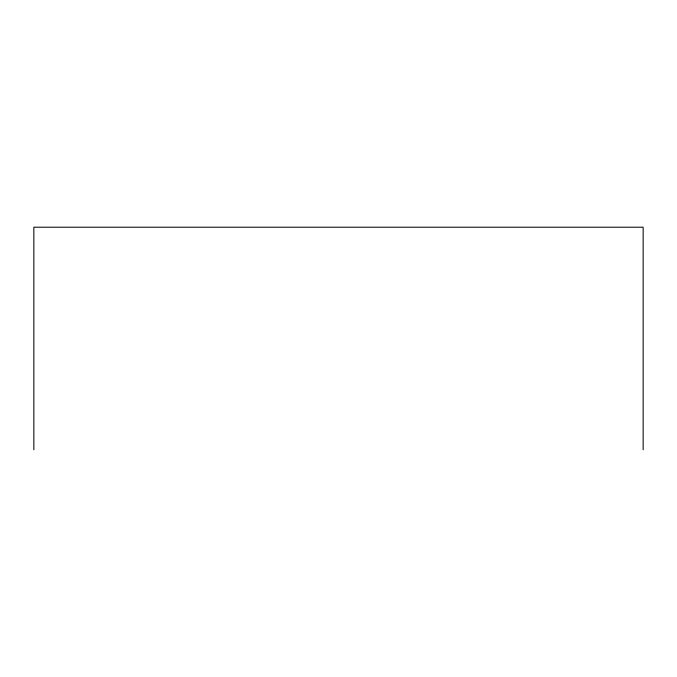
<?xml version="1.0" encoding="UTF-8"?>
<svg xmlns="http://www.w3.org/2000/svg" width="677" height="677" viewBox="0 0 677 677"><rect width="100%" height="100%" fill="white"/><g stroke="black" fill="none" stroke-linecap="round" stroke-linejoin="round"><path stroke-width="1.02" d="M643.15 449.79L643.15 227.21L33.85 227.21L33.85 449.79"/></g></svg>
